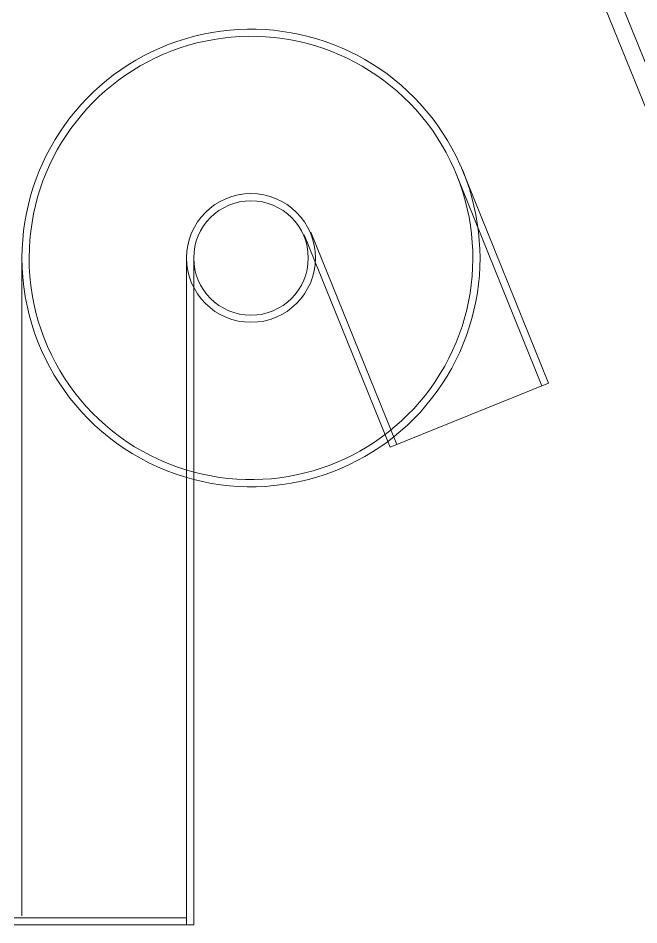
# Model space of a CAD drawing. Header units: inches. Extents: x -445 to 366, y -514 to 778.
# Drawn here: x -37.7 to 92.4, y 304.6 to 494.8 of the extents above; entities that cross this region are included whole.
import ezdxf

# ---------------------------------------------------------------- set-up
doc = ezdxf.new("R2010")
doc.units = ezdxf.units.IN
doc.header["$MEASUREMENT"] = 0
for name, color, linetype, lineweight in [('A-DETL', 90, 'Continuous', 9), ('A-DETL-THIN', 151, 'Continuous', 9), ('I-WALL', 2, 'Continuous', 9)]:
    doc.layers.add(name, color=color, linetype=linetype, lineweight=lineweight)

msp = doc.modelspace()

# ---------------------------------------------------------------- linework, layer by layer
at = {"layer": 'A-DETL'}
for p, q in [((53.84, 462.85), (72.09, 417.67)), ((55.23, 463.42), (73.49, 418.23)), ((22.27, 449.37), (40.28, 404.81)), ((23.67, 449.93), (41.67, 405.37)), ((73.49, 418.23), (40.28, 404.81))]:
    msp.add_line(p, q, dxfattribs=at)
for radius, start, end in [(48, 180, 255.5225), (46.5, 179.8639, 255.0448)]:
    msp.add_arc((11.12, 444.49), radius, start, end, dxfattribs=at)
at = {"layer": 'A-DETL-THIN'}
for p, q in [((-36.88, 444.49), (-36.88, 306.49)), ((-2.38, 444.49), (-2.38, 393.58)), ((-0.88, 444.49), (-0.88, 393.58)), ((-2.38, 393.58), (-2.38, 304.58)), ((-0.88, 393.58), (-0.88, 304.58)), ((-38.49, 306.08), (-2.38, 306.08)), ((-38.49, 304.58), (-0.88, 304.58))]:
    msp.add_line(p, q, dxfattribs=at)
for radius in [13.5, 12]:
    msp.add_circle((11.12, 444.49), radius, dxfattribs=at)
for radius, start, end in [(48, 255.5225, 180), (46.5, 255.0448, 179.8639)]:
    msp.add_arc((11.12, 444.49), radius, start, end, dxfattribs=at)
at = {"layer": 'I-WALL'}
for p, q in [((71.44, 540.58), (114.33, 434.7)), ((111.08, 433.38), (69.08, 537.08))]:
    msp.add_line(p, q, dxfattribs=at)

doc.saveas('drawing.dxf')
